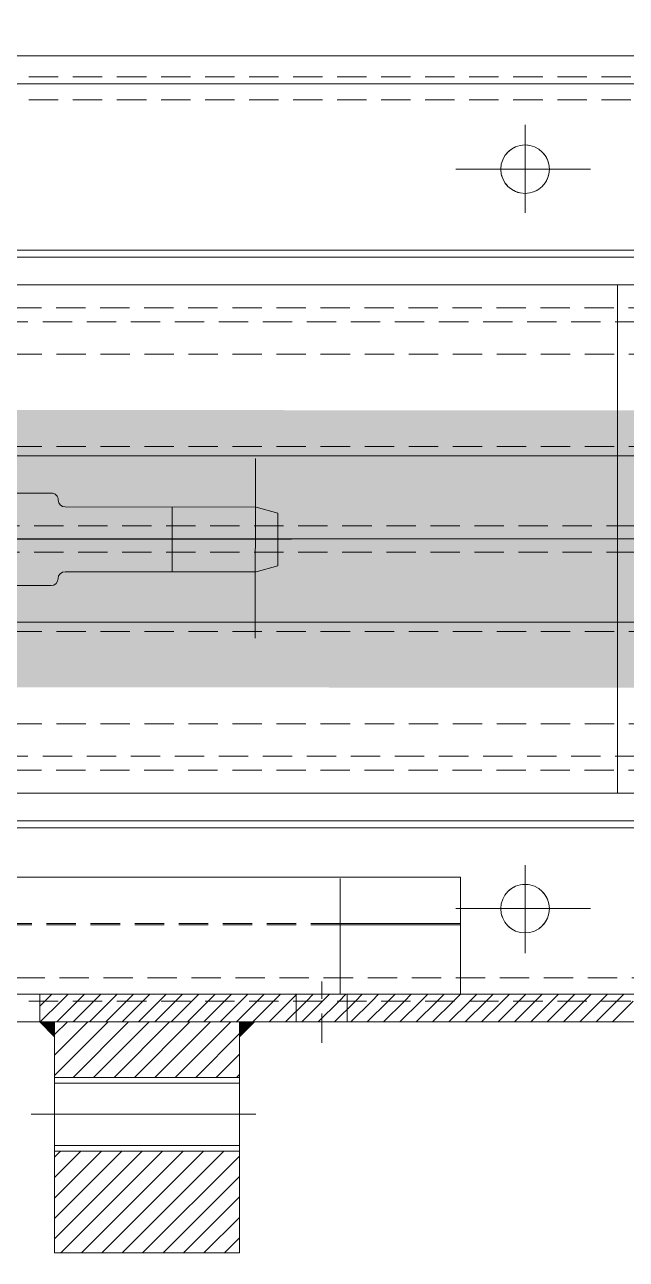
# Model space of a CAD drawing. Header units: inches. Extents: x 702888 to 852715, y 9845 to 271320.
# Drawn here: x 747595.2 to 747725.3, y 82837 to 83104.2 of the extents above; entities that cross this region are included whole.
import ezdxf

# ---------------------------------------------------------------- set-up
doc = ezdxf.new("R2010")
doc.units = ezdxf.units.IN
doc.header["$MEASUREMENT"] = 0
for name, pattern in [('CENTER2', [1.125, 0.75, -0.125, 0.125, -0.125]), ('GESTRICHELT2', [9.525, 6.35, -3.175]), ('HIDDEN', [9.525, 6.35, -3.175]), ('MITTE2', [725.805, 483.87, -80.645, 80.645, -80.645])]:
    doc.linetypes.add(name, pattern=pattern)
doc.layers.get('0').update_dxf_attribs({"lineweight": 5})
for name, color, linetype, lineweight in [('Beam 200', 6, 'Continuous', 0), ('chain con', 52, 'Continuous', 5), ('MITTE', 1, 'MITTE2', 0), ('Power track', 161, 'Continuous', 5), ('THICK', 4, 'Continuous', 0), ('UNSICHTBAR', 1, 'GESTRICHELT2', 0)]:
    doc.layers.add(name, color=color, linetype=linetype, lineweight=lineweight)
doc.dimstyles.new('D1', dxfattribs={"dimscale": 66, "dimtxt": 2.5, "dimasz": 2.5, "dimexe": 1, "dimexo": 1, "dimgap": 1.25, "dimtad": 1, "dimdec": 0, "dimdsep": 46, "dimtxsty": 'Standard', "dimblk": 'OPEN30', "dimcen": 2.5, "dimclrd": 150, "dimclre": 150, "dimclrt": 140, "dimadec": 0, "dimazin": 0, "dimtfac": 1, "dimtdec": 0, "dimtmove": 0, "dimatfit": 3, "dimfxl": 1, "dimtfill": 1, "dimlwd": 13, "dimlwe": 13, "dimarcsym": 0})

# ---------------------------------------------------------------- blocks, each defined once
blk = doc.blocks.new('_Open30')
at = {"color": 0, "linetype": 'ByBlock', "lineweight": -2}
for p, q in [((-1, 0.26795), (0, 0)), ((0, 0), (-1, -0.26795)), ((0, 0), (-1, 0))]:
    blk.add_line(p, q, dxfattribs=at)
blk = doc.blocks.new('Antrieb_262_t500_Draufsicht')
h = blk.add_hatch()
h.set_pattern_fill('ANSI31', color=1, scale=25, angle=90, style=0)
h.set_pattern_definition([(45, (5000.8204, 232.52), (2.2097087, -2.2097087), [])])
h.paths.add_polyline_path([(-908.23, 154.5), (-868.23, 154.5), (-868.23, 132.5), (-908.23, 132.5)])
h.paths.add_polyline_path([(-908.23, 116.5), (-868.23, 116.5), (-868.23, 114.11), (-868.23, 112.5), (-868.23, 104.5), (-908.23, 104.5)])
h = blk.add_hatch()
h.set_pattern_fill('ANSI31', color=256, scale=0.2, style=0)
h.set_pattern_definition([(45, (-911.455814, 104.5), (-0.01767767, 0.01767767), [])])
h.paths.add_polyline_path([(-908.23, 107.73), (-911.46, 104.5), (-908.23, 104.5)])
h = blk.add_hatch()
h.set_pattern_fill('ANSI31', color=256, scale=0.2, style=0)
h.set_pattern_definition([(135, (-865, 104.5), (0.01767767, 0.01767767), [])])
h.paths.add_polyline_path([(-868.23, 107.73), (-865, 104.5), (-868.23, 104.5)])
for p, q in [((-868.23, 154.5), (-908.23, 154.5)), ((-908.23, 104.5), (-908.23, 154.5)), ((-868.23, 104.5), (-868.23, 154.5)), ((-908.23, 131.27), (-868.23, 131.27)), ((-908.23, 117.73), (-868.23, 117.73)), ((-911.46, 104.5), (-908.23, 107.73)), ((-865, 104.5), (-868.23, 107.73)), ((-865, 104.5), (-865, 98.5)), ((-1050, 98.5), (720, 98.5)), ((-956, 98.5), (-956, 73.2)), ((-930, 98.5), (-930, 73.5)), ((-956, 83.5), (-930, 83.5)), ((-956, 83.5), (-930, 83.5)), ((-930, 83.5), (-956, 83.5)), ((-956, 83.2), (-930, 83.2)), ((-956, 73.2), (-610, 73.2)), ((-990, 55), (-990, 0)), ((-990, 55), (-787.89, 55)), ((-990, 18), (-822.99, 18)), ((-868.99, 8.59), (-868.99, 8.59)), ((-867.49, 10.09), (-822.99, 10.05)), ((-916.53, 5.85), (-916.54, 0.12)), ((-911.81, 7.12), (-916.53, 5.85)), ((-911.81, 7.12), (-870.49, 7.09)), ((-893.64, 7.1), (-893.66, -6.9)), ((-990, -55), (-990, 0)), ((-916.54, -5.61), (-916.54, 0.12)), ((-911.82, -6.88), (-916.54, -5.61)), ((-911.82, -6.88), (-870.51, -6.91)), ((-869.01, -8.41), (-869.01, -8.41)), ((-867.51, -9.91), (-823.01, -9.95)), ((-990, -18), (-825.01, -18)), ((-990, -55), (-475, -55)), ((-990, -55), (-475, -55)), ((-1050, -98.5), (1050, -98.5)), ((1050, -104.5), (-1050, -104.5))]:
    blk.add_line(p, q)
at = {"color": 1, "linetype": 'MITTE2'}
blk.add_line((-911.74, 124.5), (-863.15, 124.5), dxfattribs=at)
at = {"color": 1, "linetype": 'GESTRICHELT2'}
for p, q in [((-926, 109.02), (-926, 95.75)), ((-931.5, 104.5), (-931.5, 98.5)), ((-920.5, 104.5), (-920.5, 98.5)), ((-991.35, 98.5), (-989.85, 100)), ((-987.82, 98.5), (-986.32, 100)), ((-984.28, 98.5), (-982.78, 100)), ((-980.75, 98.5), (-979.25, 100)), ((-977.21, 98.5), (-975.71, 100)), ((-973.68, 98.5), (-972.18, 100)), ((-970.14, 98.5), (-968.64, 100)), ((-966.6, 98.5), (-965.1, 100)), ((-963.07, 98.5), (-961.57, 100)), ((-959.53, 98.5), (-958.03, 100)), ((-956, 98.5), (-954.5, 100)), ((-952.46, 98.5), (-950.96, 100)), ((-948.93, 98.5), (-947.43, 100)), ((-945.39, 98.5), (-943.89, 100)), ((-941.86, 98.5), (-940.36, 100)), ((-938.32, 98.5), (-936.82, 100)), ((-934.78, 98.5), (-933.28, 100)), ((-931.25, 98.5), (-929.75, 100)), ((-927.71, 98.5), (-926.21, 100)), ((-924.18, 98.5), (-922.68, 100)), ((-920.64, 98.5), (-919.14, 100)), ((-917.11, 98.5), (-915.61, 100)), ((-913.57, 98.5), (-912.07, 100)), ((-910.04, 98.5), (-908.54, 100)), ((-906.5, 98.5), (-905, 100)), ((-902.96, 98.5), (-901.46, 100)), ((-899.43, 98.5), (-897.93, 100)), ((-895.89, 98.5), (-894.39, 100)), ((-892.36, 98.5), (-890.86, 100)), ((-888.82, 98.5), (-887.32, 100)), ((-885.29, 98.5), (-883.79, 100)), ((-881.75, 98.5), (-880.25, 100)), ((-878.22, 98.5), (-876.72, 100)), ((-874.68, 98.5), (-873.18, 100)), ((-871.14, 98.5), (-869.64, 100)), ((-930, 83.5), (-596, 83.5)), ((-930, 83.2), (-596, 83.2))]:
    blk.add_line(p, q, dxfattribs=at)
at = {"color": 0}
blk.add_line((-1050, 104.5), (720, 104.5), dxfattribs=at)
at = {"color": 1}
for p, q in [((-993.39, 100), (-988.89, 104.5)), ((-989.85, 100), (-985.35, 104.5)), ((-986.32, 100), (-981.82, 104.5)), ((-982.78, 100), (-978.28, 104.5)), ((-979.25, 100), (-974.75, 104.5)), ((-975.71, 100), (-971.21, 104.5)), ((-972.18, 100), (-967.68, 104.5)), ((-968.64, 100), (-964.14, 104.5)), ((-965.1, 100), (-960.6, 104.5)), ((-961.57, 100), (-957.07, 104.5)), ((-958.03, 100), (-953.53, 104.5)), ((-954.5, 100), (-950, 104.5)), ((-950.96, 100), (-946.46, 104.5)), ((-947.43, 100), (-942.93, 104.5)), ((-943.89, 100), (-939.39, 104.5)), ((-940.36, 100), (-935.86, 104.5)), ((-936.82, 100), (-932.32, 104.5)), ((-933.28, 100), (-928.78, 104.5)), ((-929.75, 100), (-925.25, 104.5)), ((-926.21, 100), (-921.71, 104.5)), ((-922.68, 100), (-918.18, 104.5)), ((-919.14, 100), (-914.64, 104.5)), ((-915.61, 100), (-911.11, 104.5)), ((-912.07, 100), (-907.57, 104.5)), ((-908.54, 100), (-904.04, 104.5)), ((-905, 100), (-900.5, 104.5)), ((-901.46, 100), (-896.96, 104.5)), ((-897.93, 100), (-893.43, 104.5)), ((-894.39, 100), (-889.89, 104.5)), ((-890.86, 100), (-886.36, 104.5)), ((-887.32, 100), (-882.82, 104.5)), ((-883.79, 100), (-879.29, 104.5)), ((-880.25, 100), (-875.75, 104.5)), ((-876.72, 100), (-872.22, 104.5)), ((-873.18, 100), (-868.68, 104.5)), ((-869.64, 100), (-865.14, 104.5)), ((-867.61, 98.5), (-865, 101.11))]:
    blk.add_line(p, q, dxfattribs=at)
for centre in [(-970, 80), (-970, -80)]:
    blk.add_circle(centre, 5.25)
for centre, start, end in [((-870.49, 8.59), 269.9585, 359.9585), ((-867.49, 8.59), 89.9585, 179.9585), ((-870.51, -8.41), 359.9585, 89.9585), ((-867.51, -8.41), 179.9585, 269.9585)]:
    blk.add_arc(centre, 1.5, start, end)
at = {"layer": 'MITTE'}
for p, q in [((-970, 70.56), (-970, 89.63)), ((-970, 83.07), (-970, 77.29)), ((-984.12, 80), (-955, 80)), ((-974.12, 80), (-966.08, 80)), ((-911.63, 21.44), (-911.66, -17.39)), ((-1100, 0), (0, 0)), ((-1100, 0), (0, 0)), ((-1071.27, 0), (1052.55, 0)), ((-919.39, 0.12), (-766.96, 0.01)), ((-970, -70.56), (-970, -89.63)), ((-970, -83.07), (-970, -77.29)), ((-984.12, -80), (-955, -80)), ((-974.12, -80), (-966.08, -80))]:
    blk.add_line(p, q, dxfattribs=at)
at = {"layer": 'THICK'}
for p, q in [((-868.23, 132.5), (-908.23, 132.5)), ((-908.23, 116.5), (-868.23, 116.5))]:
    blk.add_line(p, q, dxfattribs=at)
at = {"layer": 'UNSICHTBAR'}
for p, q in [((-1050, 100), (1050, 100)), ((-193, 95), (-1055, 95)), ((-1055, 61), (0, 61)), ((-1050, 61), (0, 61)), ((-990, 55), (-1055, 55)), ((-1094, 50), (0, 50)), ((-1062.5, 47), (0, 47)), ((-1075, 40), (-795.01, 39.98)), ((-1075, 20), (-794.71, 20)), ((-990, 18), (-1055, 18)), ((-990, -18), (-1055, -18)), ((-1075, -20), (-794.71, -20)), ((-1075, -40), (-795.01, -40)), ((-1062.5, -47), (0, -47)), ((-1094, -50), (0, -50)), ((-990, -55), (-1055, -55)), ((-1055, -61), (0, -61)), ((-1050, -61), (0, -61)), ((-1050, -95), (-475, -95)), ((-1050, -100), (1050, -100))]:
    blk.add_line(p, q, dxfattribs=at)
for centre in [(-970, 80), (-970, -80)]:
    blk.add_circle(centre, 5.25, dxfattribs=at)
blk = doc.blocks.new('T6YY6')
at = {"linetype": 'CENTER2', "ltscale": 80}
blk.add_line((706263.83, 77134.13), (706263.83, 83265.35), dxfattribs=at)
for p, q in [((706201.33, 77210.38), (706201.33, 83210.38)), ((706326.33, 77210.38), (706326.33, 83210.38))]:
    blk.add_line(p, q)
at = {"linetype": 'HIDDEN'}
for p, q in [((706260.98, 83210.38), (706260.98, 77210.38)), ((706266.68, 83210.38), (706266.68, 77210.38))]:
    blk.add_line(p, q, dxfattribs=at)

msp = doc.modelspace()

# ---------------------------------------------------------------- linework, layer by layer
at = {"layer": 'chain con', "color": 51, "true_color": 0xf7f281}
msp.add_lwpolyline([(774481.822, 78593, 92.306, 92.306, 0), (750590.002, 78592.912, 60, 60, -0.4142096), (749590.002, 79592.912, 60, 60, 0), (749587.152, 82068.357, 60, 60, 0.3942534), (748590.002, 82990.062, 60, 60, 0), (744825.41, 82992.912, 60, 60, 0.9969952), (744831.41, 80992.912, 60, 60, 0), (747344.467, 80992.912, 60, 60, -0.4372922), (748344.455, 79898.343, 60, 60, 0), (748344.455, 75623.97, 60, 60, 0.8803588), (750308.343, 75357.663, 60, 60, 0), (750852.668, 77327.83, 60, 60, 0.4149154), (750852.668, 77327.83, 60, 60, 0.4981582), (749888.78, 78589.136, 60, 60, 0), (731828.668, 78592.915, 60, 60, -0.4142669)], format="xyseb", dxfattribs=at)
at = {"layer": 'Power track', "ltscale": 20}
msp.add_lwpolyline([(745630.41, 80992.912), (744831.41, 80992.912, -1), (744831.41, 82992.912), (748590.002, 82992.912)], format="xyb", dxfattribs=at)

# ---------------------------------------------------------------- block references
at = {"rotation": 180}
msp.add_blockref('Antrieb_262_t500_Draufsicht', (746733.41, 82992.912), dxfattribs=at)
at = {"layer": 'Beam 200', "rotation": 90}
msp.add_blockref('T6YY6', (826359.401, -623270.919), dxfattribs=at)

# ---------------------------------------------------------------- leaders
for points in [[(744124.304, 82700.019), (745103.543, 85727.79), (749396.939, 85727.79)], [(747229.454, 82994.863), (748069.527, 84315.252), (750898.229, 84315.252)]]:
    msp.add_leader(points, dimstyle='D1', override={"dimscale": 180})

doc.saveas('drawing.dxf')
